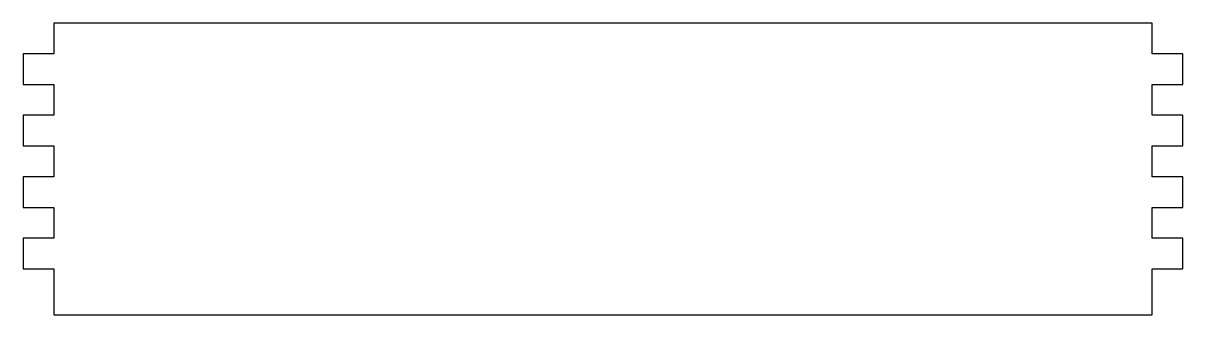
# Model space of a CAD drawing. Header units: millimetres. Extents: x -70 to 232, y 4 to 80.
import ezdxf

# ---------------------------------------------------------------- set-up
doc = ezdxf.new("R2010")
doc.units = ezdxf.units.MM
doc.layers.get('0').update_dxf_attribs({"linetype": 'CONTINUOUS'})

msp = doc.modelspace()

# ---------------------------------------------------------------- linework, layer by layer
msp.add_lwpolyline([(-62, 16), (-62, 4), (224, 4), (224, 16), (232, 16), (232, 24), (224, 24), (224, 32), (232, 32), (232, 40), (224, 40), (224, 48), (232, 48), (232, 56), (224, 56), (224, 64), (232, 64), (232, 72), (224, 72), (224, 80), (-62, 80), (-62, 72), (-70, 72), (-70, 64), (-62, 64), (-62, 56), (-70, 56), (-70, 48), (-62, 48), (-62, 40), (-70, 40), (-70, 32), (-62, 32), (-62, 24), (-70, 24), (-70, 16)], close=True)

doc.saveas('drawing.dxf')
